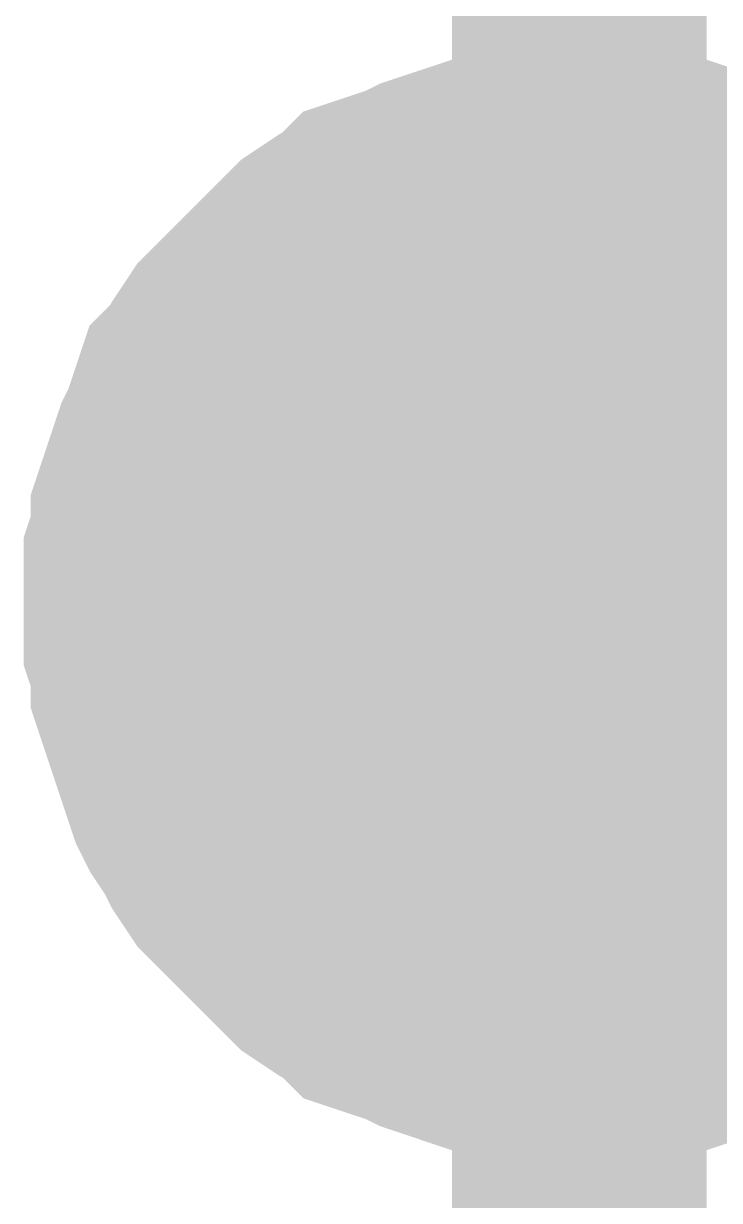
# Model space of a CAD drawing. Header units: inches. Extents: x 0 to 431, y 0 to 297.
# Drawn here: x 182.345 to 183.164, y 151.292 to 152.677 of the extents above; entities that cross this region are included whole.
import ezdxf

# ---------------------------------------------------------------- set-up
doc = ezdxf.new("R2010")
doc.units = ezdxf.units.IN
doc.layers.add('Sheet', color=255, linetype='Continuous')

msp = doc.modelspace()

# ---------------------------------------------------------------- linework, layer by layer
at = {"layer": 'Sheet'}
for points in [[(183.9991, 143.9986, 0.2997, 0.2997, 0), (182.9994, 143.9986, 0.2997, 0.2997, 0), (182.9994, 151.9972, 0.2997, 0.2997, 0), (182.9994, 161.9953, 0.2997, 0.2997, 0), (196.0047, 161.9953, 0.2997, 0.2997, 0)], [(182.4953, 151.9972, 0.2997, 0.2997, 0), (182.4953, 152.0224, 0.2997, 0.2997, 0), (182.4953, 152.0476, 0.2997, 0.2997, 0), (182.5037, 152.0728, 0.2997, 0.2997, 0), (182.5037, 152.098, 0.2997, 0.2997, 0), (182.5121, 152.1232, 0.2997, 0.2997, 0), (182.5205, 152.1484, 0.2997, 0.2997, 0), (182.5289, 152.1736, 0.2997, 0.2997, 0), (182.5373, 152.1904, 0.2997, 0.2997, 0), (182.5457, 152.2156, 0.2997, 0.2997, 0), (182.5541, 152.2408, 0.2997, 0.2997, 0), (182.5709, 152.2576, 0.2997, 0.2997, 0), (182.5793, 152.2744, 0.2997, 0.2997, 0), (182.5961, 152.2996, 0.2997, 0.2997, 0), (182.6129, 152.3164, 0.2997, 0.2997, 0), (182.6297, 152.3332, 0.2997, 0.2997, 0), (182.6465, 152.35, 0.2997, 0.2997, 0), (182.6633, 152.3668, 0.2997, 0.2997, 0), (182.6801, 152.3836, 0.2997, 0.2997, 0), (182.6969, 152.4004, 0.2997, 0.2997, 0), (182.7221, 152.4172, 0.2997, 0.2997, 0), (182.7389, 152.4256, 0.2997, 0.2997, 0), (182.7557, 152.4425, 0.2997, 0.2997, 0), (182.7809, 152.4509, 0.2997, 0.2997, 0), (182.8061, 152.4593, 0.2997, 0.2997, 0), (182.8229, 152.4677, 0.2997, 0.2997, 0), (182.8481, 152.4761, 0.2997, 0.2997, 0), (182.8734, 152.4845, 0.2997, 0.2997, 0), (182.8986, 152.4929, 0.2997, 0.2997, 0), (182.9238, 152.4929, 0.2997, 0.2997, 0), (182.949, 152.5013, 0.2997, 0.2997, 0), (182.9742, 152.5013, 0.2997, 0.2997, 0), (182.9994, 152.5013, 0.2997, 0.2997, 0)], [(182.4953, 151.9972, 0.2997, 0.2997, 0), (182.4953, 152.0224, 0.2997, 0.2997, 0), (182.4953, 152.0476, 0.2997, 0.2997, 0), (182.5037, 152.0728, 0.2997, 0.2997, 0), (182.5037, 152.098, 0.2997, 0.2997, 0), (182.5121, 152.1232, 0.2997, 0.2997, 0), (182.5205, 152.1484, 0.2997, 0.2997, 0), (182.5289, 152.1736, 0.2997, 0.2997, 0), (182.5373, 152.1904, 0.2997, 0.2997, 0), (182.5457, 152.2156, 0.2997, 0.2997, 0), (182.5541, 152.2408, 0.2997, 0.2997, 0), (182.5709, 152.2576, 0.2997, 0.2997, 0), (182.5793, 152.2744, 0.2997, 0.2997, 0), (182.5961, 152.2996, 0.2997, 0.2997, 0), (182.6129, 152.3164, 0.2997, 0.2997, 0), (182.6297, 152.3332, 0.2997, 0.2997, 0), (182.6465, 152.35, 0.2997, 0.2997, 0), (182.6633, 152.3668, 0.2997, 0.2997, 0), (182.6801, 152.3836, 0.2997, 0.2997, 0), (182.6969, 152.4004, 0.2997, 0.2997, 0), (182.7221, 152.4172, 0.2997, 0.2997, 0), (182.7389, 152.4256, 0.2997, 0.2997, 0), (182.7557, 152.4425, 0.2997, 0.2997, 0), (182.7809, 152.4509, 0.2997, 0.2997, 0), (182.8061, 152.4593, 0.2997, 0.2997, 0), (182.8229, 152.4677, 0.2997, 0.2997, 0), (182.8481, 152.4761, 0.2997, 0.2997, 0), (182.8734, 152.4845, 0.2997, 0.2997, 0), (182.8986, 152.4929, 0.2997, 0.2997, 0), (182.9238, 152.4929, 0.2997, 0.2997, 0), (182.949, 152.5013, 0.2997, 0.2997, 0), (182.9742, 152.5013, 0.2997, 0.2997, 0), (182.9994, 152.5013, 0.2997, 0.2997, 0)], [(182.4953, 151.9972, 0.2997, 0.2997, 0), (182.4953, 152.0224, 0.2997, 0.2997, 0), (182.4953, 152.0476, 0.2997, 0.2997, 0), (182.5037, 152.0728, 0.2997, 0.2997, 0), (182.5037, 152.098, 0.2997, 0.2997, 0), (182.5121, 152.1232, 0.2997, 0.2997, 0), (182.5205, 152.1484, 0.2997, 0.2997, 0), (182.5289, 152.1736, 0.2997, 0.2997, 0), (182.5373, 152.1904, 0.2997, 0.2997, 0), (182.5457, 152.2156, 0.2997, 0.2997, 0), (182.5541, 152.2408, 0.2997, 0.2997, 0), (182.5709, 152.2576, 0.2997, 0.2997, 0), (182.5793, 152.2744, 0.2997, 0.2997, 0), (182.5961, 152.2996, 0.2997, 0.2997, 0), (182.6129, 152.3164, 0.2997, 0.2997, 0), (182.6297, 152.3332, 0.2997, 0.2997, 0), (182.6465, 152.35, 0.2997, 0.2997, 0), (182.6633, 152.3668, 0.2997, 0.2997, 0), (182.6801, 152.3836, 0.2997, 0.2997, 0), (182.6969, 152.4004, 0.2997, 0.2997, 0), (182.7221, 152.4172, 0.2997, 0.2997, 0), (182.7389, 152.4256, 0.2997, 0.2997, 0), (182.7557, 152.4425, 0.2997, 0.2997, 0), (182.7809, 152.4509, 0.2997, 0.2997, 0), (182.8061, 152.4593, 0.2997, 0.2997, 0), (182.8229, 152.4677, 0.2997, 0.2997, 0), (182.8481, 152.4761, 0.2997, 0.2997, 0), (182.8734, 152.4845, 0.2997, 0.2997, 0), (182.8986, 152.4929, 0.2997, 0.2997, 0), (182.9238, 152.4929, 0.2997, 0.2997, 0), (182.949, 152.5013, 0.2997, 0.2997, 0), (182.9742, 152.5013, 0.2997, 0.2997, 0), (182.9994, 152.5013, 0.2997, 0.2997, 0)], [(182.4953, 151.9972, 0.2997, 0.2997, 0), (182.4953, 152.0224, 0.2997, 0.2997, 0), (182.4953, 152.0476, 0.2997, 0.2997, 0), (182.5037, 152.0728, 0.2997, 0.2997, 0), (182.5037, 152.098, 0.2997, 0.2997, 0), (182.5121, 152.1232, 0.2997, 0.2997, 0), (182.5205, 152.1484, 0.2997, 0.2997, 0), (182.5289, 152.1736, 0.2997, 0.2997, 0), (182.5373, 152.1904, 0.2997, 0.2997, 0), (182.5457, 152.2156, 0.2997, 0.2997, 0), (182.5541, 152.2408, 0.2997, 0.2997, 0), (182.5709, 152.2576, 0.2997, 0.2997, 0), (182.5793, 152.2744, 0.2997, 0.2997, 0), (182.5961, 152.2996, 0.2997, 0.2997, 0), (182.6129, 152.3164, 0.2997, 0.2997, 0), (182.6297, 152.3332, 0.2997, 0.2997, 0), (182.6465, 152.35, 0.2997, 0.2997, 0), (182.6633, 152.3668, 0.2997, 0.2997, 0), (182.6801, 152.3836, 0.2997, 0.2997, 0), (182.6969, 152.4004, 0.2997, 0.2997, 0), (182.7221, 152.4172, 0.2997, 0.2997, 0), (182.7389, 152.4256, 0.2997, 0.2997, 0), (182.7557, 152.4425, 0.2997, 0.2997, 0), (182.7809, 152.4509, 0.2997, 0.2997, 0), (182.8061, 152.4593, 0.2997, 0.2997, 0), (182.8229, 152.4677, 0.2997, 0.2997, 0), (182.8481, 152.4761, 0.2997, 0.2997, 0), (182.8734, 152.4845, 0.2997, 0.2997, 0), (182.8986, 152.4929, 0.2997, 0.2997, 0), (182.9238, 152.4929, 0.2997, 0.2997, 0), (182.949, 152.5013, 0.2997, 0.2997, 0), (182.9742, 152.5013, 0.2997, 0.2997, 0), (182.9994, 152.5013, 0.2997, 0.2997, 0)], [(182.9994, 152.5013, 0.2997, 0.2997, 0), (182.9994, 152.5013, 0.2997, 0.2997, 0)], [(182.9994, 152.5013, 0.2997, 0.2997, 0), (183.0246, 152.5013, 0.2997, 0.2997, 0), (183.0498, 152.5013, 0.2997, 0.2997, 0), (183.075, 152.4929, 0.2997, 0.2997, 0), (183.1002, 152.4929, 0.2997, 0.2997, 0), (183.1254, 152.4845, 0.2997, 0.2997, 0), (183.1506, 152.4761, 0.2997, 0.2997, 0), (183.1758, 152.4677, 0.2997, 0.2997, 0), (183.201, 152.4593, 0.2997, 0.2997, 0), (183.2262, 152.4509, 0.2997, 0.2997, 0), (183.243, 152.4425, 0.2997, 0.2997, 0), (183.2682, 152.4256, 0.2997, 0.2997, 0), (183.285, 152.4172, 0.2997, 0.2997, 0), (183.3102, 152.4004, 0.2997, 0.2997, 0), (183.327, 152.3836, 0.2997, 0.2997, 0)], [(182.9994, 152.5013, 0.2997, 0.2997, 0), (182.9994, 152.5013, 0.2997, 0.2997, 0)], [(182.9994, 152.5013, 0.2997, 0.2997, 0), (183.0246, 152.5013, 0.2997, 0.2997, 0), (183.0498, 152.5013, 0.2997, 0.2997, 0), (183.075, 152.4929, 0.2997, 0.2997, 0), (183.1002, 152.4929, 0.2997, 0.2997, 0), (183.1254, 152.4845, 0.2997, 0.2997, 0), (183.1506, 152.4761, 0.2997, 0.2997, 0), (183.1758, 152.4677, 0.2997, 0.2997, 0), (183.201, 152.4593, 0.2997, 0.2997, 0), (183.2262, 152.4509, 0.2997, 0.2997, 0), (183.243, 152.4425, 0.2997, 0.2997, 0), (183.2682, 152.4256, 0.2997, 0.2997, 0), (183.285, 152.4172, 0.2997, 0.2997, 0), (183.3102, 152.4004, 0.2997, 0.2997, 0), (183.327, 152.3836, 0.2997, 0.2997, 0)], [(182.9994, 152.5013, 0.2997, 0.2997, 0), (182.9994, 152.5013, 0.2997, 0.2997, 0)], [(182.9994, 152.5013, 0.2997, 0.2997, 0), (183.0246, 152.5013, 0.2997, 0.2997, 0), (183.0498, 152.5013, 0.2997, 0.2997, 0), (183.075, 152.4929, 0.2997, 0.2997, 0), (183.1002, 152.4929, 0.2997, 0.2997, 0), (183.1254, 152.4845, 0.2997, 0.2997, 0), (183.1506, 152.4761, 0.2997, 0.2997, 0), (183.1758, 152.4677, 0.2997, 0.2997, 0), (183.201, 152.4593, 0.2997, 0.2997, 0), (183.2262, 152.4509, 0.2997, 0.2997, 0), (183.243, 152.4425, 0.2997, 0.2997, 0), (183.2682, 152.4256, 0.2997, 0.2997, 0), (183.285, 152.4172, 0.2997, 0.2997, 0), (183.3102, 152.4004, 0.2997, 0.2997, 0), (183.327, 152.3836, 0.2997, 0.2997, 0)], [(182.9994, 152.5013, 0.2997, 0.2997, 0), (182.9994, 152.5013, 0.2997, 0.2997, 0)], [(182.9994, 152.5013, 0.2997, 0.2997, 0), (183.0246, 152.5013, 0.2997, 0.2997, 0), (183.0498, 152.5013, 0.2997, 0.2997, 0), (183.075, 152.4929, 0.2997, 0.2997, 0), (183.1002, 152.4929, 0.2997, 0.2997, 0), (183.1254, 152.4845, 0.2997, 0.2997, 0), (183.1506, 152.4761, 0.2997, 0.2997, 0), (183.1758, 152.4677, 0.2997, 0.2997, 0), (183.201, 152.4593, 0.2997, 0.2997, 0), (183.2262, 152.4509, 0.2997, 0.2997, 0), (183.243, 152.4425, 0.2997, 0.2997, 0), (183.2682, 152.4256, 0.2997, 0.2997, 0), (183.285, 152.4172, 0.2997, 0.2997, 0), (183.3102, 152.4004, 0.2997, 0.2997, 0), (183.327, 152.3836, 0.2997, 0.2997, 0)], [(182.4953, 151.9972, 0.0991, 0.0991, 0), (182.4953, 152.0224, 0.0991, 0.0991, 0), (182.4953, 152.0476, 0.0991, 0.0991, 0), (182.5037, 152.0728, 0.0991, 0.0991, 0), (182.5037, 152.098, 0.0991, 0.0991, 0), (182.5121, 152.1232, 0.0991, 0.0991, 0), (182.5205, 152.1484, 0.0991, 0.0991, 0), (182.5289, 152.1736, 0.0991, 0.0991, 0), (182.5373, 152.1904, 0.0991, 0.0991, 0), (182.5457, 152.2156, 0.0991, 0.0991, 0), (182.5541, 152.2408, 0.0991, 0.0991, 0), (182.5709, 152.2576, 0.0991, 0.0991, 0), (182.5793, 152.2744, 0.0991, 0.0991, 0), (182.5961, 152.2996, 0.0991, 0.0991, 0), (182.6129, 152.3164, 0.0991, 0.0991, 0), (182.6297, 152.3332, 0.0991, 0.0991, 0), (182.6465, 152.35, 0.0991, 0.0991, 0), (182.6633, 152.3668, 0.0991, 0.0991, 0), (182.6801, 152.3836, 0.0991, 0.0991, 0), (182.6969, 152.4004, 0.0991, 0.0991, 0), (182.7221, 152.4172, 0.0991, 0.0991, 0), (182.7389, 152.4256, 0.0991, 0.0991, 0), (182.7557, 152.4425, 0.0991, 0.0991, 0), (182.7809, 152.4509, 0.0991, 0.0991, 0), (182.8061, 152.4593, 0.0991, 0.0991, 0), (182.8229, 152.4677, 0.0991, 0.0991, 0), (182.8481, 152.4761, 0.0991, 0.0991, 0), (182.8734, 152.4845, 0.0991, 0.0991, 0), (182.8986, 152.4929, 0.0991, 0.0991, 0), (182.9238, 152.4929, 0.0991, 0.0991, 0), (182.949, 152.5013, 0.0991, 0.0991, 0), (182.9742, 152.5013, 0.0991, 0.0991, 0), (182.9994, 152.5013, 0.0991, 0.0991, 0)], [(182.4953, 151.9972, 0.0991, 0.0991, 0), (182.4953, 152.0224, 0.0991, 0.0991, 0), (182.4953, 152.0476, 0.0991, 0.0991, 0), (182.5037, 152.0728, 0.0991, 0.0991, 0), (182.5037, 152.098, 0.0991, 0.0991, 0), (182.5121, 152.1232, 0.0991, 0.0991, 0), (182.5205, 152.1484, 0.0991, 0.0991, 0), (182.5289, 152.1736, 0.0991, 0.0991, 0), (182.5373, 152.1904, 0.0991, 0.0991, 0), (182.5457, 152.2156, 0.0991, 0.0991, 0), (182.5541, 152.2408, 0.0991, 0.0991, 0), (182.5709, 152.2576, 0.0991, 0.0991, 0), (182.5793, 152.2744, 0.0991, 0.0991, 0), (182.5961, 152.2996, 0.0991, 0.0991, 0), (182.6129, 152.3164, 0.0991, 0.0991, 0), (182.6297, 152.3332, 0.0991, 0.0991, 0), (182.6465, 152.35, 0.0991, 0.0991, 0), (182.6633, 152.3668, 0.0991, 0.0991, 0), (182.6801, 152.3836, 0.0991, 0.0991, 0), (182.6969, 152.4004, 0.0991, 0.0991, 0), (182.7221, 152.4172, 0.0991, 0.0991, 0), (182.7389, 152.4256, 0.0991, 0.0991, 0), (182.7557, 152.4425, 0.0991, 0.0991, 0), (182.7809, 152.4509, 0.0991, 0.0991, 0), (182.8061, 152.4593, 0.0991, 0.0991, 0), (182.8229, 152.4677, 0.0991, 0.0991, 0), (182.8481, 152.4761, 0.0991, 0.0991, 0), (182.8734, 152.4845, 0.0991, 0.0991, 0), (182.8986, 152.4929, 0.0991, 0.0991, 0), (182.9238, 152.4929, 0.0991, 0.0991, 0), (182.949, 152.5013, 0.0991, 0.0991, 0), (182.9742, 152.5013, 0.0991, 0.0991, 0), (182.9994, 152.5013, 0.0991, 0.0991, 0)], [(182.4953, 151.9972, 0.0991, 0.0991, 0), (182.4953, 152.0224, 0.0991, 0.0991, 0), (182.4953, 152.0476, 0.0991, 0.0991, 0), (182.5037, 152.0728, 0.0991, 0.0991, 0), (182.5037, 152.098, 0.0991, 0.0991, 0), (182.5121, 152.1232, 0.0991, 0.0991, 0), (182.5205, 152.1484, 0.0991, 0.0991, 0), (182.5289, 152.1736, 0.0991, 0.0991, 0), (182.5373, 152.1904, 0.0991, 0.0991, 0), (182.5457, 152.2156, 0.0991, 0.0991, 0), (182.5541, 152.2408, 0.0991, 0.0991, 0), (182.5709, 152.2576, 0.0991, 0.0991, 0), (182.5793, 152.2744, 0.0991, 0.0991, 0), (182.5961, 152.2996, 0.0991, 0.0991, 0), (182.6129, 152.3164, 0.0991, 0.0991, 0), (182.6297, 152.3332, 0.0991, 0.0991, 0), (182.6465, 152.35, 0.0991, 0.0991, 0), (182.6633, 152.3668, 0.0991, 0.0991, 0), (182.6801, 152.3836, 0.0991, 0.0991, 0), (182.6969, 152.4004, 0.0991, 0.0991, 0), (182.7221, 152.4172, 0.0991, 0.0991, 0), (182.7389, 152.4256, 0.0991, 0.0991, 0), (182.7557, 152.4425, 0.0991, 0.0991, 0), (182.7809, 152.4509, 0.0991, 0.0991, 0), (182.8061, 152.4593, 0.0991, 0.0991, 0), (182.8229, 152.4677, 0.0991, 0.0991, 0), (182.8481, 152.4761, 0.0991, 0.0991, 0), (182.8734, 152.4845, 0.0991, 0.0991, 0), (182.8986, 152.4929, 0.0991, 0.0991, 0), (182.9238, 152.4929, 0.0991, 0.0991, 0), (182.949, 152.5013, 0.0991, 0.0991, 0), (182.9742, 152.5013, 0.0991, 0.0991, 0), (182.9994, 152.5013, 0.0991, 0.0991, 0)], [(182.4953, 151.9972, 0.0991, 0.0991, 0), (182.4953, 152.0224, 0.0991, 0.0991, 0), (182.4953, 152.0476, 0.0991, 0.0991, 0), (182.5037, 152.0728, 0.0991, 0.0991, 0), (182.5037, 152.098, 0.0991, 0.0991, 0), (182.5121, 152.1232, 0.0991, 0.0991, 0), (182.5205, 152.1484, 0.0991, 0.0991, 0), (182.5289, 152.1736, 0.0991, 0.0991, 0), (182.5373, 152.1904, 0.0991, 0.0991, 0), (182.5457, 152.2156, 0.0991, 0.0991, 0), (182.5541, 152.2408, 0.0991, 0.0991, 0), (182.5709, 152.2576, 0.0991, 0.0991, 0), (182.5793, 152.2744, 0.0991, 0.0991, 0), (182.5961, 152.2996, 0.0991, 0.0991, 0), (182.6129, 152.3164, 0.0991, 0.0991, 0), (182.6297, 152.3332, 0.0991, 0.0991, 0), (182.6465, 152.35, 0.0991, 0.0991, 0), (182.6633, 152.3668, 0.0991, 0.0991, 0), (182.6801, 152.3836, 0.0991, 0.0991, 0), (182.6969, 152.4004, 0.0991, 0.0991, 0), (182.7221, 152.4172, 0.0991, 0.0991, 0), (182.7389, 152.4256, 0.0991, 0.0991, 0), (182.7557, 152.4425, 0.0991, 0.0991, 0), (182.7809, 152.4509, 0.0991, 0.0991, 0), (182.8061, 152.4593, 0.0991, 0.0991, 0), (182.8229, 152.4677, 0.0991, 0.0991, 0), (182.8481, 152.4761, 0.0991, 0.0991, 0), (182.8734, 152.4845, 0.0991, 0.0991, 0), (182.8986, 152.4929, 0.0991, 0.0991, 0), (182.9238, 152.4929, 0.0991, 0.0991, 0), (182.949, 152.5013, 0.0991, 0.0991, 0), (182.9742, 152.5013, 0.0991, 0.0991, 0), (182.9994, 152.5013, 0.0991, 0.0991, 0)], [(182.9994, 152.5013, 0.0991, 0.0991, 0), (182.9994, 152.5013, 0.0991, 0.0991, 0)], [(182.9994, 152.5013, 0.0991, 0.0991, 0), (183.0246, 152.5013, 0.0991, 0.0991, 0), (183.0498, 152.5013, 0.0991, 0.0991, 0), (183.075, 152.4929, 0.0991, 0.0991, 0), (183.1002, 152.4929, 0.0991, 0.0991, 0), (183.1254, 152.4845, 0.0991, 0.0991, 0), (183.1506, 152.4761, 0.0991, 0.0991, 0), (183.1758, 152.4677, 0.0991, 0.0991, 0), (183.201, 152.4593, 0.0991, 0.0991, 0), (183.2262, 152.4509, 0.0991, 0.0991, 0)], [(182.9994, 152.5013, 0.0991, 0.0991, 0), (182.9994, 152.5013, 0.0991, 0.0991, 0)], [(182.9994, 152.5013, 0.0991, 0.0991, 0), (183.0246, 152.5013, 0.0991, 0.0991, 0), (183.0498, 152.5013, 0.0991, 0.0991, 0), (183.075, 152.4929, 0.0991, 0.0991, 0), (183.1002, 152.4929, 0.0991, 0.0991, 0), (183.1254, 152.4845, 0.0991, 0.0991, 0), (183.1506, 152.4761, 0.0991, 0.0991, 0), (183.1758, 152.4677, 0.0991, 0.0991, 0), (183.201, 152.4593, 0.0991, 0.0991, 0), (183.2262, 152.4509, 0.0991, 0.0991, 0)], [(182.9994, 152.5013, 0.0991, 0.0991, 0), (182.9994, 152.5013, 0.0991, 0.0991, 0)], [(182.9994, 152.5013, 0.0991, 0.0991, 0), (183.0246, 152.5013, 0.0991, 0.0991, 0), (183.0498, 152.5013, 0.0991, 0.0991, 0), (183.075, 152.4929, 0.0991, 0.0991, 0), (183.1002, 152.4929, 0.0991, 0.0991, 0), (183.1254, 152.4845, 0.0991, 0.0991, 0), (183.1506, 152.4761, 0.0991, 0.0991, 0), (183.1758, 152.4677, 0.0991, 0.0991, 0), (183.201, 152.4593, 0.0991, 0.0991, 0), (183.2262, 152.4509, 0.0991, 0.0991, 0)], [(182.9994, 152.5013, 0.0991, 0.0991, 0), (182.9994, 152.5013, 0.0991, 0.0991, 0)], [(182.9994, 152.5013, 0.0991, 0.0991, 0), (183.0246, 152.5013, 0.0991, 0.0991, 0), (183.0498, 152.5013, 0.0991, 0.0991, 0), (183.075, 152.4929, 0.0991, 0.0991, 0), (183.1002, 152.4929, 0.0991, 0.0991, 0), (183.1254, 152.4845, 0.0991, 0.0991, 0), (183.1506, 152.4761, 0.0991, 0.0991, 0), (183.1758, 152.4677, 0.0991, 0.0991, 0), (183.201, 152.4593, 0.0991, 0.0991, 0), (183.2262, 152.4509, 0.0991, 0.0991, 0)], [(182.9994, 151.4846, 0.2997, 0.2997, 0), (182.9742, 151.4846, 0.2997, 0.2997, 0), (182.949, 151.4846, 0.2997, 0.2997, 0), (182.9238, 151.493, 0.2997, 0.2997, 0), (182.8986, 151.493, 0.2997, 0.2997, 0), (182.8734, 151.5014, 0.2997, 0.2997, 0), (182.8481, 151.5099, 0.2997, 0.2997, 0), (182.8229, 151.5183, 0.2997, 0.2997, 0), (182.8061, 151.5267, 0.2997, 0.2997, 0), (182.7809, 151.5351, 0.2997, 0.2997, 0), (182.7557, 151.5435, 0.2997, 0.2997, 0), (182.7389, 151.5603, 0.2997, 0.2997, 0), (182.7221, 151.5687, 0.2997, 0.2997, 0), (182.6969, 151.5855, 0.2997, 0.2997, 0), (182.6801, 151.6023, 0.2997, 0.2997, 0), (182.6633, 151.6191, 0.2997, 0.2997, 0), (182.6465, 151.6359, 0.2997, 0.2997, 0), (182.6297, 151.6527, 0.2997, 0.2997, 0), (182.6129, 151.6695, 0.2997, 0.2997, 0), (182.5961, 151.6863, 0.2997, 0.2997, 0), (182.5793, 151.7115, 0.2997, 0.2997, 0), (182.5709, 151.7283, 0.2997, 0.2997, 0), (182.5541, 151.7535, 0.2997, 0.2997, 0), (182.5457, 151.7703, 0.2997, 0.2997, 0), (182.5373, 151.7955, 0.2997, 0.2997, 0), (182.5289, 151.8207, 0.2997, 0.2997, 0), (182.5205, 151.8459, 0.2997, 0.2997, 0), (182.5121, 151.8711, 0.2997, 0.2997, 0), (182.5037, 151.8963, 0.2997, 0.2997, 0), (182.5037, 151.9215, 0.2997, 0.2997, 0), (182.4953, 151.9467, 0.2997, 0.2997, 0), (182.4953, 151.9719, 0.2997, 0.2997, 0), (182.4953, 151.9972, 0.2997, 0.2997, 0)], [(182.4953, 151.9972, 0.2997, 0.2997, 0), (182.4953, 151.9972, 0.2997, 0.2997, 0)], [(182.9994, 151.4846, 0.2997, 0.2997, 0), (182.9742, 151.4846, 0.2997, 0.2997, 0), (182.949, 151.4846, 0.2997, 0.2997, 0), (182.9238, 151.493, 0.2997, 0.2997, 0), (182.8986, 151.493, 0.2997, 0.2997, 0), (182.8734, 151.5014, 0.2997, 0.2997, 0), (182.8481, 151.5099, 0.2997, 0.2997, 0), (182.8229, 151.5183, 0.2997, 0.2997, 0), (182.8061, 151.5267, 0.2997, 0.2997, 0), (182.7809, 151.5351, 0.2997, 0.2997, 0), (182.7557, 151.5435, 0.2997, 0.2997, 0), (182.7389, 151.5603, 0.2997, 0.2997, 0), (182.7221, 151.5687, 0.2997, 0.2997, 0), (182.6969, 151.5855, 0.2997, 0.2997, 0), (182.6801, 151.6023, 0.2997, 0.2997, 0), (182.6633, 151.6191, 0.2997, 0.2997, 0), (182.6465, 151.6359, 0.2997, 0.2997, 0), (182.6297, 151.6527, 0.2997, 0.2997, 0), (182.6129, 151.6695, 0.2997, 0.2997, 0), (182.5961, 151.6863, 0.2997, 0.2997, 0), (182.5793, 151.7115, 0.2997, 0.2997, 0), (182.5709, 151.7283, 0.2997, 0.2997, 0), (182.5541, 151.7535, 0.2997, 0.2997, 0), (182.5457, 151.7703, 0.2997, 0.2997, 0), (182.5373, 151.7955, 0.2997, 0.2997, 0), (182.5289, 151.8207, 0.2997, 0.2997, 0), (182.5205, 151.8459, 0.2997, 0.2997, 0), (182.5121, 151.8711, 0.2997, 0.2997, 0), (182.5037, 151.8963, 0.2997, 0.2997, 0), (182.5037, 151.9215, 0.2997, 0.2997, 0), (182.4953, 151.9467, 0.2997, 0.2997, 0), (182.4953, 151.9719, 0.2997, 0.2997, 0), (182.4953, 151.9972, 0.2997, 0.2997, 0)], [(182.4953, 151.9972, 0.2997, 0.2997, 0), (182.4953, 151.9972, 0.2997, 0.2997, 0)], [(182.9994, 151.4846, 0.2997, 0.2997, 0), (182.9742, 151.4846, 0.2997, 0.2997, 0), (182.949, 151.4846, 0.2997, 0.2997, 0), (182.9238, 151.493, 0.2997, 0.2997, 0), (182.8986, 151.493, 0.2997, 0.2997, 0), (182.8734, 151.5014, 0.2997, 0.2997, 0), (182.8481, 151.5099, 0.2997, 0.2997, 0), (182.8229, 151.5183, 0.2997, 0.2997, 0), (182.8061, 151.5267, 0.2997, 0.2997, 0), (182.7809, 151.5351, 0.2997, 0.2997, 0), (182.7557, 151.5435, 0.2997, 0.2997, 0), (182.7389, 151.5603, 0.2997, 0.2997, 0), (182.7221, 151.5687, 0.2997, 0.2997, 0), (182.6969, 151.5855, 0.2997, 0.2997, 0), (182.6801, 151.6023, 0.2997, 0.2997, 0), (182.6633, 151.6191, 0.2997, 0.2997, 0), (182.6465, 151.6359, 0.2997, 0.2997, 0), (182.6297, 151.6527, 0.2997, 0.2997, 0), (182.6129, 151.6695, 0.2997, 0.2997, 0), (182.5961, 151.6863, 0.2997, 0.2997, 0), (182.5793, 151.7115, 0.2997, 0.2997, 0), (182.5709, 151.7283, 0.2997, 0.2997, 0), (182.5541, 151.7535, 0.2997, 0.2997, 0), (182.5457, 151.7703, 0.2997, 0.2997, 0), (182.5373, 151.7955, 0.2997, 0.2997, 0), (182.5289, 151.8207, 0.2997, 0.2997, 0), (182.5205, 151.8459, 0.2997, 0.2997, 0), (182.5121, 151.8711, 0.2997, 0.2997, 0), (182.5037, 151.8963, 0.2997, 0.2997, 0), (182.5037, 151.9215, 0.2997, 0.2997, 0), (182.4953, 151.9467, 0.2997, 0.2997, 0), (182.4953, 151.9719, 0.2997, 0.2997, 0), (182.4953, 151.9972, 0.2997, 0.2997, 0)], [(182.4953, 151.9972, 0.2997, 0.2997, 0), (182.4953, 151.9972, 0.2997, 0.2997, 0)], [(182.9994, 151.4846, 0.2997, 0.2997, 0), (182.9742, 151.4846, 0.2997, 0.2997, 0), (182.949, 151.4846, 0.2997, 0.2997, 0), (182.9238, 151.493, 0.2997, 0.2997, 0), (182.8986, 151.493, 0.2997, 0.2997, 0), (182.8734, 151.5014, 0.2997, 0.2997, 0), (182.8481, 151.5099, 0.2997, 0.2997, 0), (182.8229, 151.5183, 0.2997, 0.2997, 0), (182.8061, 151.5267, 0.2997, 0.2997, 0), (182.7809, 151.5351, 0.2997, 0.2997, 0), (182.7557, 151.5435, 0.2997, 0.2997, 0), (182.7389, 151.5603, 0.2997, 0.2997, 0), (182.7221, 151.5687, 0.2997, 0.2997, 0), (182.6969, 151.5855, 0.2997, 0.2997, 0), (182.6801, 151.6023, 0.2997, 0.2997, 0), (182.6633, 151.6191, 0.2997, 0.2997, 0), (182.6465, 151.6359, 0.2997, 0.2997, 0), (182.6297, 151.6527, 0.2997, 0.2997, 0), (182.6129, 151.6695, 0.2997, 0.2997, 0), (182.5961, 151.6863, 0.2997, 0.2997, 0), (182.5793, 151.7115, 0.2997, 0.2997, 0), (182.5709, 151.7283, 0.2997, 0.2997, 0), (182.5541, 151.7535, 0.2997, 0.2997, 0), (182.5457, 151.7703, 0.2997, 0.2997, 0), (182.5373, 151.7955, 0.2997, 0.2997, 0), (182.5289, 151.8207, 0.2997, 0.2997, 0), (182.5205, 151.8459, 0.2997, 0.2997, 0), (182.5121, 151.8711, 0.2997, 0.2997, 0), (182.5037, 151.8963, 0.2997, 0.2997, 0), (182.5037, 151.9215, 0.2997, 0.2997, 0), (182.4953, 151.9467, 0.2997, 0.2997, 0), (182.4953, 151.9719, 0.2997, 0.2997, 0), (182.4953, 151.9972, 0.2997, 0.2997, 0)], [(182.4953, 151.9972, 0.2997, 0.2997, 0), (182.4953, 151.9972, 0.2997, 0.2997, 0)], [(182.9994, 151.9972, 0.2997, 0.2997, 0), (196.0047, 151.9972, 0.2997, 0.2997, 0)], [(182.9994, 151.4846, 0.0991, 0.0991, 0), (182.9742, 151.4846, 0.0991, 0.0991, 0), (182.949, 151.4846, 0.0991, 0.0991, 0), (182.9238, 151.493, 0.0991, 0.0991, 0), (182.8986, 151.493, 0.0991, 0.0991, 0), (182.8734, 151.5014, 0.0991, 0.0991, 0), (182.8481, 151.5099, 0.0991, 0.0991, 0), (182.8229, 151.5183, 0.0991, 0.0991, 0), (182.8061, 151.5267, 0.0991, 0.0991, 0), (182.7809, 151.5351, 0.0991, 0.0991, 0), (182.7557, 151.5435, 0.0991, 0.0991, 0), (182.7389, 151.5603, 0.0991, 0.0991, 0), (182.7221, 151.5687, 0.0991, 0.0991, 0), (182.6969, 151.5855, 0.0991, 0.0991, 0), (182.6801, 151.6023, 0.0991, 0.0991, 0), (182.6633, 151.6191, 0.0991, 0.0991, 0), (182.6465, 151.6359, 0.0991, 0.0991, 0), (182.6297, 151.6527, 0.0991, 0.0991, 0), (182.6129, 151.6695, 0.0991, 0.0991, 0), (182.5961, 151.6863, 0.0991, 0.0991, 0), (182.5793, 151.7115, 0.0991, 0.0991, 0), (182.5709, 151.7283, 0.0991, 0.0991, 0), (182.5541, 151.7535, 0.0991, 0.0991, 0), (182.5457, 151.7703, 0.0991, 0.0991, 0), (182.5373, 151.7955, 0.0991, 0.0991, 0), (182.5289, 151.8207, 0.0991, 0.0991, 0), (182.5205, 151.8459, 0.0991, 0.0991, 0), (182.5121, 151.8711, 0.0991, 0.0991, 0), (182.5037, 151.8963, 0.0991, 0.0991, 0), (182.5037, 151.9215, 0.0991, 0.0991, 0), (182.4953, 151.9467, 0.0991, 0.0991, 0), (182.4953, 151.9719, 0.0991, 0.0991, 0), (182.4953, 151.9972, 0.0991, 0.0991, 0)], [(182.4953, 151.9972, 0.0991, 0.0991, 0), (182.4953, 151.9972, 0.0991, 0.0991, 0)], [(182.9994, 151.4846, 0.0991, 0.0991, 0), (182.9742, 151.4846, 0.0991, 0.0991, 0), (182.949, 151.4846, 0.0991, 0.0991, 0), (182.9238, 151.493, 0.0991, 0.0991, 0), (182.8986, 151.493, 0.0991, 0.0991, 0), (182.8734, 151.5014, 0.0991, 0.0991, 0), (182.8481, 151.5099, 0.0991, 0.0991, 0), (182.8229, 151.5183, 0.0991, 0.0991, 0), (182.8061, 151.5267, 0.0991, 0.0991, 0), (182.7809, 151.5351, 0.0991, 0.0991, 0), (182.7557, 151.5435, 0.0991, 0.0991, 0), (182.7389, 151.5603, 0.0991, 0.0991, 0), (182.7221, 151.5687, 0.0991, 0.0991, 0), (182.6969, 151.5855, 0.0991, 0.0991, 0), (182.6801, 151.6023, 0.0991, 0.0991, 0), (182.6633, 151.6191, 0.0991, 0.0991, 0), (182.6465, 151.6359, 0.0991, 0.0991, 0), (182.6297, 151.6527, 0.0991, 0.0991, 0), (182.6129, 151.6695, 0.0991, 0.0991, 0), (182.5961, 151.6863, 0.0991, 0.0991, 0), (182.5793, 151.7115, 0.0991, 0.0991, 0), (182.5709, 151.7283, 0.0991, 0.0991, 0), (182.5541, 151.7535, 0.0991, 0.0991, 0), (182.5457, 151.7703, 0.0991, 0.0991, 0), (182.5373, 151.7955, 0.0991, 0.0991, 0), (182.5289, 151.8207, 0.0991, 0.0991, 0), (182.5205, 151.8459, 0.0991, 0.0991, 0), (182.5121, 151.8711, 0.0991, 0.0991, 0), (182.5037, 151.8963, 0.0991, 0.0991, 0), (182.5037, 151.9215, 0.0991, 0.0991, 0), (182.4953, 151.9467, 0.0991, 0.0991, 0), (182.4953, 151.9719, 0.0991, 0.0991, 0), (182.4953, 151.9972, 0.0991, 0.0991, 0)], [(182.4953, 151.9972, 0.0991, 0.0991, 0), (182.4953, 151.9972, 0.0991, 0.0991, 0)], [(182.9994, 151.4846, 0.0991, 0.0991, 0), (182.9742, 151.4846, 0.0991, 0.0991, 0), (182.949, 151.4846, 0.0991, 0.0991, 0), (182.9238, 151.493, 0.0991, 0.0991, 0), (182.8986, 151.493, 0.0991, 0.0991, 0), (182.8734, 151.5014, 0.0991, 0.0991, 0), (182.8481, 151.5099, 0.0991, 0.0991, 0), (182.8229, 151.5183, 0.0991, 0.0991, 0), (182.8061, 151.5267, 0.0991, 0.0991, 0), (182.7809, 151.5351, 0.0991, 0.0991, 0), (182.7557, 151.5435, 0.0991, 0.0991, 0), (182.7389, 151.5603, 0.0991, 0.0991, 0), (182.7221, 151.5687, 0.0991, 0.0991, 0), (182.6969, 151.5855, 0.0991, 0.0991, 0), (182.6801, 151.6023, 0.0991, 0.0991, 0), (182.6633, 151.6191, 0.0991, 0.0991, 0), (182.6465, 151.6359, 0.0991, 0.0991, 0), (182.6297, 151.6527, 0.0991, 0.0991, 0), (182.6129, 151.6695, 0.0991, 0.0991, 0), (182.5961, 151.6863, 0.0991, 0.0991, 0), (182.5793, 151.7115, 0.0991, 0.0991, 0), (182.5709, 151.7283, 0.0991, 0.0991, 0), (182.5541, 151.7535, 0.0991, 0.0991, 0), (182.5457, 151.7703, 0.0991, 0.0991, 0), (182.5373, 151.7955, 0.0991, 0.0991, 0), (182.5289, 151.8207, 0.0991, 0.0991, 0), (182.5205, 151.8459, 0.0991, 0.0991, 0), (182.5121, 151.8711, 0.0991, 0.0991, 0), (182.5037, 151.8963, 0.0991, 0.0991, 0), (182.5037, 151.9215, 0.0991, 0.0991, 0), (182.4953, 151.9467, 0.0991, 0.0991, 0), (182.4953, 151.9719, 0.0991, 0.0991, 0), (182.4953, 151.9972, 0.0991, 0.0991, 0)], [(182.4953, 151.9972, 0.0991, 0.0991, 0), (182.4953, 151.9972, 0.0991, 0.0991, 0)], [(182.9994, 151.4846, 0.0991, 0.0991, 0), (182.9742, 151.4846, 0.0991, 0.0991, 0), (182.949, 151.4846, 0.0991, 0.0991, 0), (182.9238, 151.493, 0.0991, 0.0991, 0), (182.8986, 151.493, 0.0991, 0.0991, 0), (182.8734, 151.5014, 0.0991, 0.0991, 0), (182.8481, 151.5099, 0.0991, 0.0991, 0), (182.8229, 151.5183, 0.0991, 0.0991, 0), (182.8061, 151.5267, 0.0991, 0.0991, 0), (182.7809, 151.5351, 0.0991, 0.0991, 0), (182.7557, 151.5435, 0.0991, 0.0991, 0), (182.7389, 151.5603, 0.0991, 0.0991, 0), (182.7221, 151.5687, 0.0991, 0.0991, 0), (182.6969, 151.5855, 0.0991, 0.0991, 0), (182.6801, 151.6023, 0.0991, 0.0991, 0), (182.6633, 151.6191, 0.0991, 0.0991, 0), (182.6465, 151.6359, 0.0991, 0.0991, 0), (182.6297, 151.6527, 0.0991, 0.0991, 0), (182.6129, 151.6695, 0.0991, 0.0991, 0), (182.5961, 151.6863, 0.0991, 0.0991, 0), (182.5793, 151.7115, 0.0991, 0.0991, 0), (182.5709, 151.7283, 0.0991, 0.0991, 0), (182.5541, 151.7535, 0.0991, 0.0991, 0), (182.5457, 151.7703, 0.0991, 0.0991, 0), (182.5373, 151.7955, 0.0991, 0.0991, 0), (182.5289, 151.8207, 0.0991, 0.0991, 0), (182.5205, 151.8459, 0.0991, 0.0991, 0), (182.5121, 151.8711, 0.0991, 0.0991, 0), (182.5037, 151.8963, 0.0991, 0.0991, 0), (182.5037, 151.9215, 0.0991, 0.0991, 0), (182.4953, 151.9467, 0.0991, 0.0991, 0), (182.4953, 151.9719, 0.0991, 0.0991, 0), (182.4953, 151.9972, 0.0991, 0.0991, 0)], [(182.4953, 151.9972, 0.0991, 0.0991, 0), (182.4953, 151.9972, 0.0991, 0.0991, 0)], [(183.327, 151.6023, 0.2997, 0.2997, 0), (183.3102, 151.5855, 0.2997, 0.2997, 0), (183.285, 151.5687, 0.2997, 0.2997, 0), (183.2682, 151.5603, 0.2997, 0.2997, 0), (183.243, 151.5435, 0.2997, 0.2997, 0), (183.2262, 151.5351, 0.2997, 0.2997, 0), (183.201, 151.5267, 0.2997, 0.2997, 0), (183.1758, 151.5183, 0.2997, 0.2997, 0), (183.1506, 151.5099, 0.2997, 0.2997, 0), (183.1254, 151.5014, 0.2997, 0.2997, 0), (183.1002, 151.493, 0.2997, 0.2997, 0), (183.075, 151.493, 0.2997, 0.2997, 0), (183.0498, 151.4846, 0.2997, 0.2997, 0), (183.0246, 151.4846, 0.2997, 0.2997, 0), (182.9994, 151.4846, 0.2997, 0.2997, 0)], [(183.327, 151.6023, 0.2997, 0.2997, 0), (183.3102, 151.5855, 0.2997, 0.2997, 0), (183.285, 151.5687, 0.2997, 0.2997, 0), (183.2682, 151.5603, 0.2997, 0.2997, 0), (183.243, 151.5435, 0.2997, 0.2997, 0), (183.2262, 151.5351, 0.2997, 0.2997, 0), (183.201, 151.5267, 0.2997, 0.2997, 0), (183.1758, 151.5183, 0.2997, 0.2997, 0), (183.1506, 151.5099, 0.2997, 0.2997, 0), (183.1254, 151.5014, 0.2997, 0.2997, 0), (183.1002, 151.493, 0.2997, 0.2997, 0), (183.075, 151.493, 0.2997, 0.2997, 0), (183.0498, 151.4846, 0.2997, 0.2997, 0), (183.0246, 151.4846, 0.2997, 0.2997, 0), (182.9994, 151.4846, 0.2997, 0.2997, 0)], [(183.327, 151.6023, 0.2997, 0.2997, 0), (183.3102, 151.5855, 0.2997, 0.2997, 0), (183.285, 151.5687, 0.2997, 0.2997, 0), (183.2682, 151.5603, 0.2997, 0.2997, 0), (183.243, 151.5435, 0.2997, 0.2997, 0), (183.2262, 151.5351, 0.2997, 0.2997, 0), (183.201, 151.5267, 0.2997, 0.2997, 0), (183.1758, 151.5183, 0.2997, 0.2997, 0), (183.1506, 151.5099, 0.2997, 0.2997, 0), (183.1254, 151.5014, 0.2997, 0.2997, 0), (183.1002, 151.493, 0.2997, 0.2997, 0), (183.075, 151.493, 0.2997, 0.2997, 0), (183.0498, 151.4846, 0.2997, 0.2997, 0), (183.0246, 151.4846, 0.2997, 0.2997, 0), (182.9994, 151.4846, 0.2997, 0.2997, 0)], [(183.327, 151.6023, 0.2997, 0.2997, 0), (183.3102, 151.5855, 0.2997, 0.2997, 0), (183.285, 151.5687, 0.2997, 0.2997, 0), (183.2682, 151.5603, 0.2997, 0.2997, 0), (183.243, 151.5435, 0.2997, 0.2997, 0), (183.2262, 151.5351, 0.2997, 0.2997, 0), (183.201, 151.5267, 0.2997, 0.2997, 0), (183.1758, 151.5183, 0.2997, 0.2997, 0), (183.1506, 151.5099, 0.2997, 0.2997, 0), (183.1254, 151.5014, 0.2997, 0.2997, 0), (183.1002, 151.493, 0.2997, 0.2997, 0), (183.075, 151.493, 0.2997, 0.2997, 0), (183.0498, 151.4846, 0.2997, 0.2997, 0), (183.0246, 151.4846, 0.2997, 0.2997, 0), (182.9994, 151.4846, 0.2997, 0.2997, 0)], [(183.2262, 151.5351, 0.0991, 0.0991, 0), (183.201, 151.5267, 0.0991, 0.0991, 0), (183.1758, 151.5183, 0.0991, 0.0991, 0), (183.1506, 151.5099, 0.0991, 0.0991, 0), (183.1254, 151.5014, 0.0991, 0.0991, 0), (183.1002, 151.493, 0.0991, 0.0991, 0), (183.075, 151.493, 0.0991, 0.0991, 0), (183.0498, 151.4846, 0.0991, 0.0991, 0), (183.0246, 151.4846, 0.0991, 0.0991, 0), (182.9994, 151.4846, 0.0991, 0.0991, 0)], [(183.2262, 151.5351, 0.0991, 0.0991, 0), (183.201, 151.5267, 0.0991, 0.0991, 0), (183.1758, 151.5183, 0.0991, 0.0991, 0), (183.1506, 151.5099, 0.0991, 0.0991, 0), (183.1254, 151.5014, 0.0991, 0.0991, 0), (183.1002, 151.493, 0.0991, 0.0991, 0), (183.075, 151.493, 0.0991, 0.0991, 0), (183.0498, 151.4846, 0.0991, 0.0991, 0), (183.0246, 151.4846, 0.0991, 0.0991, 0), (182.9994, 151.4846, 0.0991, 0.0991, 0)], [(183.2262, 151.5351, 0.0991, 0.0991, 0), (183.201, 151.5267, 0.0991, 0.0991, 0), (183.1758, 151.5183, 0.0991, 0.0991, 0), (183.1506, 151.5099, 0.0991, 0.0991, 0), (183.1254, 151.5014, 0.0991, 0.0991, 0), (183.1002, 151.493, 0.0991, 0.0991, 0), (183.075, 151.493, 0.0991, 0.0991, 0), (183.0498, 151.4846, 0.0991, 0.0991, 0), (183.0246, 151.4846, 0.0991, 0.0991, 0), (182.9994, 151.4846, 0.0991, 0.0991, 0)], [(183.2262, 151.5351, 0.0991, 0.0991, 0), (183.201, 151.5267, 0.0991, 0.0991, 0), (183.1758, 151.5183, 0.0991, 0.0991, 0), (183.1506, 151.5099, 0.0991, 0.0991, 0), (183.1254, 151.5014, 0.0991, 0.0991, 0), (183.1002, 151.493, 0.0991, 0.0991, 0), (183.075, 151.493, 0.0991, 0.0991, 0), (183.0498, 151.4846, 0.0991, 0.0991, 0), (183.0246, 151.4846, 0.0991, 0.0991, 0), (182.9994, 151.4846, 0.0991, 0.0991, 0)]]:
    msp.add_lwpolyline(points, format="xyseb", dxfattribs=at)
msp.add_lwpolyline([(182.7461, 152.0001, 0.508, 0.508, 1), (183.2541, 152.0001, 0.508, 0.508, 1)], format="xyseb", close=True, dxfattribs=at)

doc.saveas('drawing.dxf')
